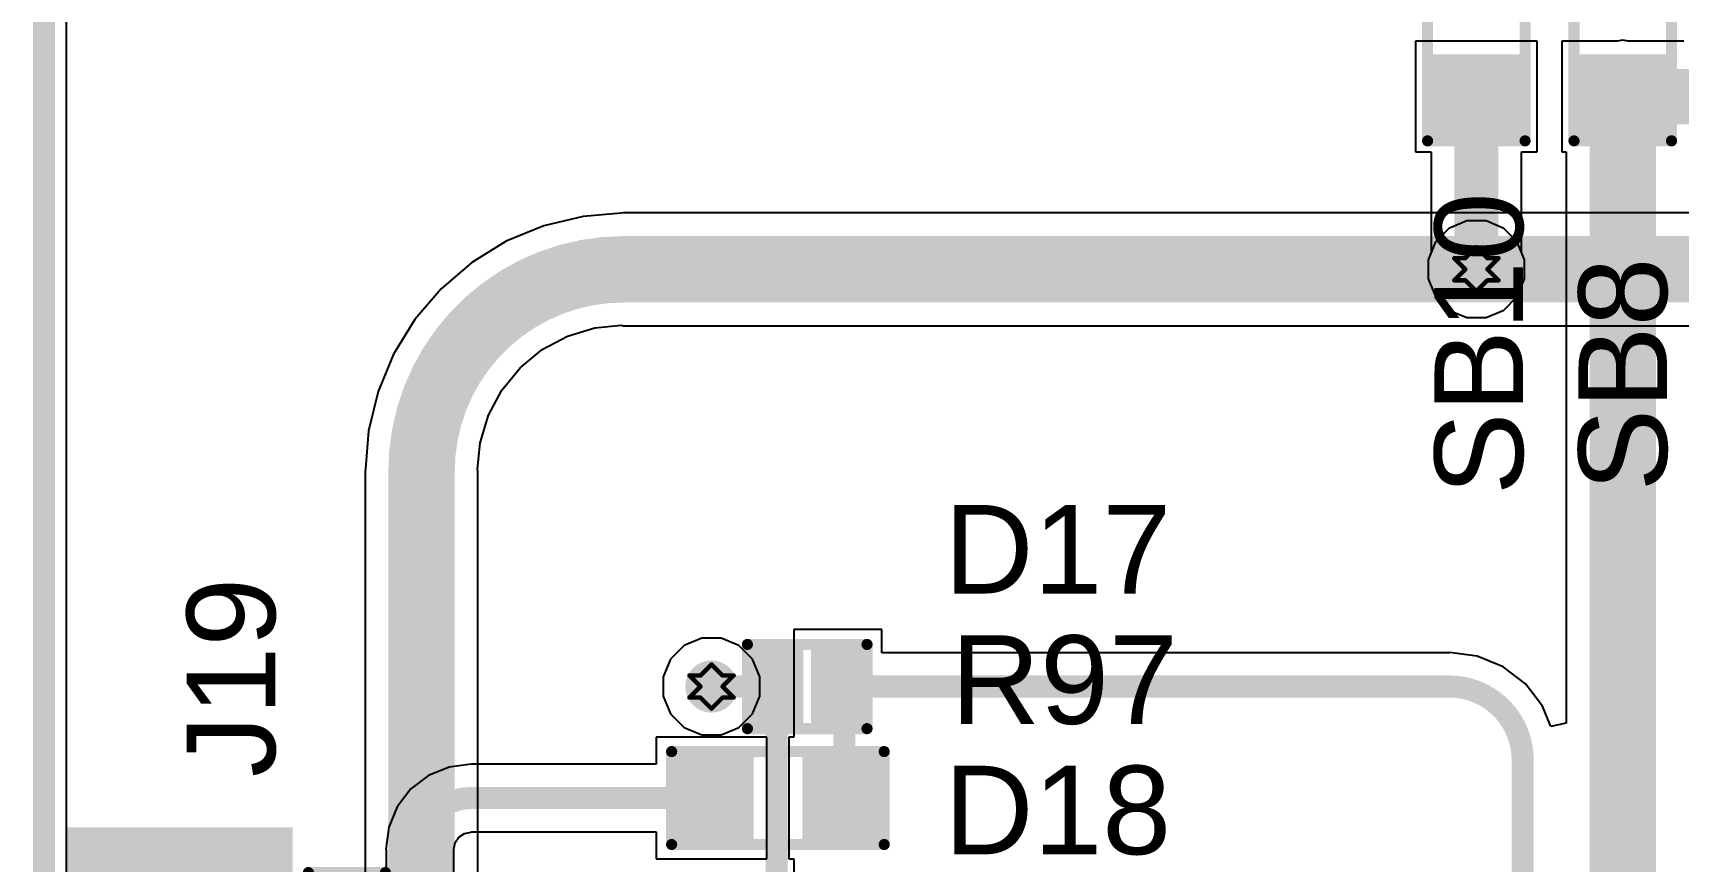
# Model space of a CAD drawing. Header units: inches. Extents: x 24 to 500, y 68 to 269.
# Drawn here: x 246.94 to 265.81, y 151.63 to 161.13 of the extents above; entities that cross this region are included whole.
import ezdxf

# ---------------------------------------------------------------- set-up
doc = ezdxf.new("R2010")
doc.units = ezdxf.units.IN
for name, color, linetype in [('Board Outline', 216, 'Continuous'), ('Bottom Layer', 5, 'Continuous'), ('Drill Drawing', 1, 'Continuous'), ('Layer 1', 16, 'Continuous'), ('Layer 2', 76, 'Continuous'), ('Top Layer', 1, 'Continuous'), ('Top Overlay', 2, 'Continuous'), ('Top Paste', 8, 'Continuous'), ('Top Solder', 216, 'Continuous'), ('Via Holes', 16, 'Continuous')]:
    doc.layers.add(name, color=color, linetype=linetype)
doc.styles.add('Arial', font='', dxfattribs={"height": 0.2})
doc.styles.get('Arial').set_extended_font_data('Arial')

# ---------------------------------------------------------------- blocks, each defined once
blk = doc.blocks.new('R___0603_43')
at = {"layer": 'Top Layer'}
for points in [[(-0.381, 0.445), (-0.381, -0.444), (-1.143, -0.444), (-1.143, 0.445)], [(1.143, 0.445), (1.143, -0.444), (0.381, -0.444), (0.381, 0.445)]]:
    blk.add_hatch(color=1, dxfattribs=at).paths.add_polyline_path(points)
at = {"layer": 'Top Paste'}
for points in [[(-0.381, 0.445), (-0.381, -0.444), (-1.143, -0.444), (-1.143, 0.445)], [(1.143, 0.445), (1.143, -0.444), (0.381, -0.444), (0.381, 0.445)]]:
    blk.add_hatch(color=8, dxfattribs=at).paths.add_polyline_path(points)
at = {"layer": 'Top Solder'}
for points in [[(-0.279, 0.546), (-0.279, -0.546), (-1.245, -0.546), (-1.245, 0.546)], [(1.245, 0.546), (1.245, -0.546), (0.279, -0.546), (0.279, 0.546)]]:
    blk.add_hatch(color=216, dxfattribs=at).paths.add_polyline_path(points)
at = {"layer": 'Top Overlay'}
for points in [[(1.219, 0.533, 0.127, 0.127, 0), (-1.219, 0.533, 0.127, 0.127, 0)], [(-1.219, 0.533, 0.127, 0.127, 0), (-1.219, -0.533, 0.127, 0.127, 0)], [(1.219, 0.533, 0.127, 0.127, 0), (1.219, -0.533, 0.127, 0.127, 0)], [(1.219, -0.533, 0.127, 0.127, 0), (-1.219, -0.533, 0.127, 0.127, 0)]]:
    blk.add_lwpolyline(points, format="xyseb", dxfattribs=at)
for points in [[(-1.251, 0.533, 0.0635, 0.0635, 1), (-1.187, 0.533, 0.0635, 0.0635, 1)], [(-1.251, 0.533, 0.0635, 0.0635, 1), (-1.187, 0.533, 0.0635, 0.0635, 1)], [(1.187, 0.533, 0.0635, 0.0635, 1), (1.251, 0.533, 0.0635, 0.0635, 1)], [(1.187, 0.533, 0.0635, 0.0635, 1), (1.251, 0.533, 0.0635, 0.0635, 1)], [(-1.251, -0.533, 0.0635, 0.0635, 1), (-1.187, -0.533, 0.0635, 0.0635, 1)], [(-1.251, -0.533, 0.0635, 0.0635, 1), (-1.187, -0.533, 0.0635, 0.0635, 1)], [(1.187, -0.533, 0.0635, 0.0635, 1), (1.251, -0.533, 0.0635, 0.0635, 1)], [(1.187, -0.533, 0.0635, 0.0635, 1), (1.251, -0.533, 0.0635, 0.0635, 1)]]:
    blk.add_lwpolyline(points, format="xyseb", close=True, dxfattribs=at)
blk = doc.blocks.new('S______B______82')
at = {"layer": 'Top Layer'}
for points in [[(-1.143, -0.444), (-1.143, 0.445), (-0.381, 0.445), (-0.381, -0.444)], [(0.381, -0.444), (0.381, 0.445), (1.143, 0.445), (1.143, -0.444)]]:
    blk.add_hatch(color=1, dxfattribs=at).paths.add_polyline_path(points)
at = {"layer": 'Top Paste'}
for points in [[(-1.143, -0.444), (-1.143, 0.445), (-0.381, 0.445), (-0.381, -0.444)], [(0.381, -0.444), (0.381, 0.445), (1.143, 0.445), (1.143, -0.444)]]:
    blk.add_hatch(color=8, dxfattribs=at).paths.add_polyline_path(points)
at = {"layer": 'Top Solder'}
for points in [[(-1.245, -0.546), (-1.245, 0.546), (-0.279, 0.546), (-0.279, -0.546)], [(0.279, -0.546), (0.279, 0.546), (1.245, 0.546), (1.245, -0.546)]]:
    blk.add_hatch(color=216, dxfattribs=at).paths.add_polyline_path(points)
at = {"layer": 'Top Overlay'}
for points in [[(1.27, 0.559, 0.127, 0.127, 0), (-1.27, 0.559, 0.127, 0.127, 0)], [(-1.27, -0.559, 0.127, 0.127, 0), (-1.27, 0.559, 0.127, 0.127, 0)], [(1.27, -0.559, 0.127, 0.127, 0), (1.27, 0.559, 0.127, 0.127, 0)], [(1.27, -0.559, 0.127, 0.127, 0), (-1.27, -0.559, 0.127, 0.127, 0)]]:
    blk.add_lwpolyline(points, format="xyseb", dxfattribs=at)
for points in [[(-1.302, 0.559, 0.0635, 0.0635, 1), (-1.238, 0.559, 0.0635, 0.0635, 1)], [(-1.302, 0.559, 0.0635, 0.0635, 1), (-1.238, 0.559, 0.0635, 0.0635, 1)], [(1.238, 0.559, 0.0635, 0.0635, 1), (1.302, 0.559, 0.0635, 0.0635, 1)], [(1.238, 0.559, 0.0635, 0.0635, 1), (1.302, 0.559, 0.0635, 0.0635, 1)], [(-1.302, -0.559, 0.0635, 0.0635, 1), (-1.238, -0.559, 0.0635, 0.0635, 1)], [(-1.302, -0.559, 0.0635, 0.0635, 1), (-1.238, -0.559, 0.0635, 0.0635, 1)], [(1.238, -0.559, 0.0635, 0.0635, 1), (1.302, -0.559, 0.0635, 0.0635, 1)], [(1.238, -0.559, 0.0635, 0.0635, 1), (1.302, -0.559, 0.0635, 0.0635, 1)]]:
    blk.add_lwpolyline(points, format="xyseb", close=True, dxfattribs=at)
blk = doc.blocks.new('S______B______84')
at = {"layer": 'Top Layer'}
for points in [[(-1.143, -0.444), (-1.143, 0.445), (-0.381, 0.445), (-0.381, -0.444)], [(0.381, -0.444), (0.381, 0.445), (1.143, 0.445), (1.143, -0.444)]]:
    blk.add_hatch(color=1, dxfattribs=at).paths.add_polyline_path(points)
at = {"layer": 'Top Paste'}
for points in [[(-1.143, -0.444), (-1.143, 0.445), (-0.381, 0.445), (-0.381, -0.444)], [(0.381, -0.444), (0.381, 0.445), (1.143, 0.445), (1.143, -0.444)]]:
    blk.add_hatch(color=8, dxfattribs=at).paths.add_polyline_path(points)
at = {"layer": 'Top Solder'}
for points in [[(-1.245, -0.546), (-1.245, 0.546), (-0.279, 0.546), (-0.279, -0.546)], [(0.279, -0.546), (0.279, 0.546), (1.245, 0.546), (1.245, -0.546)]]:
    blk.add_hatch(color=216, dxfattribs=at).paths.add_polyline_path(points)
at = {"layer": 'Top Overlay'}
for points in [[(1.27, 0.559, 0.127, 0.127, 0), (-1.27, 0.559, 0.127, 0.127, 0)], [(-1.27, -0.559, 0.127, 0.127, 0), (-1.27, 0.559, 0.127, 0.127, 0)], [(1.27, -0.559, 0.127, 0.127, 0), (1.27, 0.559, 0.127, 0.127, 0)], [(1.27, -0.559, 0.127, 0.127, 0), (-1.27, -0.559, 0.127, 0.127, 0)]]:
    blk.add_lwpolyline(points, format="xyseb", dxfattribs=at)
for points in [[(-1.302, 0.559, 0.0635, 0.0635, 1), (-1.238, 0.559, 0.0635, 0.0635, 1)], [(-1.302, 0.559, 0.0635, 0.0635, 1), (-1.238, 0.559, 0.0635, 0.0635, 1)], [(1.238, 0.559, 0.0635, 0.0635, 1), (1.302, 0.559, 0.0635, 0.0635, 1)], [(1.238, 0.559, 0.0635, 0.0635, 1), (1.302, 0.559, 0.0635, 0.0635, 1)], [(-1.302, -0.559, 0.0635, 0.0635, 1), (-1.238, -0.559, 0.0635, 0.0635, 1)], [(-1.302, -0.559, 0.0635, 0.0635, 1), (-1.238, -0.559, 0.0635, 0.0635, 1)], [(1.238, -0.559, 0.0635, 0.0635, 1), (1.302, -0.559, 0.0635, 0.0635, 1)], [(1.238, -0.559, 0.0635, 0.0635, 1), (1.302, -0.559, 0.0635, 0.0635, 1)]]:
    blk.add_lwpolyline(points, format="xyseb", close=True, dxfattribs=at)
blk = doc.blocks.new('HC_1_25_12PLT_179')
at = {"layer": 'Top Layer'}
for points in [[(-7.275, 2.19), (-6.475, 2.19), (-6.475, 0.57), (-7.275, 0.57)], [(-6.025, 2.19), (-5.225, 2.19), (-5.225, 0.57), (-6.025, 0.57)], [(-4.775, 2.19), (-3.975, 2.19), (-3.975, 0.57), (-4.775, 0.57)], [(-3.525, 2.19), (-2.725, 2.19), (-2.725, 0.57), (-3.525, 0.57)], [(-2.275, 2.19), (-1.475, 2.19), (-1.475, 0.57), (-2.275, 0.57)], [(-1.025, 2.19), (-0.225, 2.19), (-0.225, 0.57), (-1.025, 0.57)], [(0.225, 2.19), (1.025, 2.19), (1.025, 0.57), (0.225, 0.57)], [(1.475, 2.19), (2.275, 2.19), (2.275, 0.57), (1.475, 0.57)], [(2.725, 2.19), (3.525, 2.19), (3.525, 0.57), (2.725, 0.57)], [(3.975, 0.57), (3.975, 2.19), (4.775, 2.19), (4.775, 0.57)], [(5.225, 0.57), (5.225, 2.19), (6.025, 2.19), (6.025, 0.57)], [(6.475, 0.57), (6.475, 2.19), (7.275, 2.19), (7.275, 0.57)], [(-10.375, -0.13), (-8.025, -0.13), (-8.025, -2.63), (-10.375, -2.63)], [(8.025, -0.13), (10.375, -0.13), (10.375, -2.63), (8.025, -2.63)]]:
    blk.add_hatch(color=1, dxfattribs=at).paths.add_polyline_path(points)
at = {"layer": 'Top Paste'}
for points in [[(-7.275, 2.19), (-6.475, 2.19), (-6.475, 0.57), (-7.275, 0.57)], [(-6.025, 2.19), (-5.225, 2.19), (-5.225, 0.57), (-6.025, 0.57)], [(-4.775, 2.19), (-3.975, 2.19), (-3.975, 0.57), (-4.775, 0.57)], [(-3.525, 2.19), (-2.725, 2.19), (-2.725, 0.57), (-3.525, 0.57)], [(-2.275, 2.19), (-1.475, 2.19), (-1.475, 0.57), (-2.275, 0.57)], [(-1.025, 2.19), (-0.225, 2.19), (-0.225, 0.57), (-1.025, 0.57)], [(0.225, 2.19), (1.025, 2.19), (1.025, 0.57), (0.225, 0.57)], [(1.475, 2.19), (2.275, 2.19), (2.275, 0.57), (1.475, 0.57)], [(2.725, 2.19), (3.525, 2.19), (3.525, 0.57), (2.725, 0.57)], [(3.975, 0.57), (3.975, 2.19), (4.775, 2.19), (4.775, 0.57)], [(5.225, 0.57), (5.225, 2.19), (6.025, 2.19), (6.025, 0.57)], [(6.475, 0.57), (6.475, 2.19), (7.275, 2.19), (7.275, 0.57)], [(-10.375, -0.13), (-8.025, -0.13), (-8.025, -2.63), (-10.375, -2.63)], [(8.025, -0.13), (10.375, -0.13), (10.375, -2.63), (8.025, -2.63)]]:
    blk.add_hatch(color=8, dxfattribs=at).paths.add_polyline_path(points)
at = {"layer": 'Top Solder'}
for points in [[(-7.325, 2.24), (-6.425, 2.24), (-6.425, 0.52), (-7.325, 0.52)], [(-6.075, 2.24), (-5.175, 2.24), (-5.175, 0.52), (-6.075, 0.52)], [(-4.825, 2.24), (-3.925, 2.24), (-3.925, 0.52), (-4.825, 0.52)], [(-3.575, 2.24), (-2.675, 2.24), (-2.675, 0.52), (-3.575, 0.52)], [(-2.325, 2.24), (-1.425, 2.24), (-1.425, 0.52), (-2.325, 0.52)], [(-1.075, 2.24), (-0.175, 2.24), (-0.175, 0.52), (-1.075, 0.52)], [(0.175, 2.24), (1.075, 2.24), (1.075, 0.52), (0.175, 0.52)], [(1.425, 2.24), (2.325, 2.24), (2.325, 0.52), (1.425, 0.52)], [(2.675, 2.24), (3.575, 2.24), (3.575, 0.52), (2.675, 0.52)], [(3.925, 0.52), (3.925, 2.24), (4.825, 2.24), (4.825, 0.52)], [(5.175, 0.52), (5.175, 2.24), (6.075, 2.24), (6.075, 0.52)], [(6.425, 0.52), (6.425, 2.24), (7.325, 2.24), (7.325, 0.52)], [(-10.425, -0.08), (-7.975, -0.08), (-7.975, -2.68), (-10.425, -2.68)], [(7.975, -0.08), (10.425, -0.08), (10.425, -2.68), (7.975, -2.68)]]:
    blk.add_hatch(color=216, dxfattribs=at).paths.add_polyline_path(points)
at = {"layer": 'Top Overlay'}
for points in [[(-7.739, 1.205, 0.127, 0.127, 0), (-7.739, 1.657, 0.127, 0.127, 0)], [(-7.513, 1.431, 0.127, 0.127, 0), (-7.739, 1.657, 0.127, 0.127, 0)], [(-7.739, 1.205, 0.127, 0.127, 0), (-7.513, 1.431, 0.127, 0.127, 0)], [(-9.906, 0.101, 0.127, 0.127, 0), (-9.906, 0.985, 0.127, 0.127, 0)], [(-7.506, 0.985, 0.127, 0.127, 0), (-9.906, 0.985, 0.127, 0.127, 0)], [(9.906, 0.985, 0.127, 0.127, 0), (7.506, 0.985, 0.127, 0.127, 0)], [(9.906, 0.101, 0.127, 0.127, 0), (9.906, 0.985, 0.127, 0.127, 0)], [(7.794, -2.415, 0.127, 0.127, 0), (-7.794, -2.415, 0.127, 0.127, 0)]]:
    blk.add_lwpolyline(points, format="xyseb", dxfattribs=at)
for points in [[(-7.77, 1.657, 0.0635, 0.0635, 1), (-7.707, 1.657, 0.0635, 0.0635, 1)], [(-7.77, 1.657, 0.0635, 0.0635, 1), (-7.707, 1.657, 0.0635, 0.0635, 1)], [(-7.544, 1.431, 0.0635, 0.0635, 1), (-7.481, 1.431, 0.0635, 0.0635, 1)], [(-7.544, 1.431, 0.0635, 0.0635, 1), (-7.481, 1.431, 0.0635, 0.0635, 1)], [(-7.77, 1.205, 0.0635, 0.0635, 1), (-7.707, 1.205, 0.0635, 0.0635, 1)], [(-7.77, 1.205, 0.0635, 0.0635, 1), (-7.707, 1.205, 0.0635, 0.0635, 1)], [(-9.938, 0.985, 0.0635, 0.0635, 1), (-9.874, 0.985, 0.0635, 0.0635, 1)], [(-9.938, 0.985, 0.0635, 0.0635, 1), (-9.874, 0.985, 0.0635, 0.0635, 1)], [(-7.538, 0.985, 0.0635, 0.0635, 1), (-7.474, 0.985, 0.0635, 0.0635, 1)], [(7.474, 0.985, 0.0635, 0.0635, 1), (7.538, 0.985, 0.0635, 0.0635, 1)], [(9.874, 0.985, 0.0635, 0.0635, 1), (9.938, 0.985, 0.0635, 0.0635, 1)], [(9.874, 0.985, 0.0635, 0.0635, 1), (9.938, 0.985, 0.0635, 0.0635, 1)], [(-9.938, 0.101, 0.0635, 0.0635, 1), (-9.874, 0.101, 0.0635, 0.0635, 1)], [(9.874, 0.101, 0.0635, 0.0635, 1), (9.938, 0.101, 0.0635, 0.0635, 1)], [(-7.826, -2.415, 0.0635, 0.0635, 1), (-7.762, -2.415, 0.0635, 0.0635, 1)], [(7.762, -2.415, 0.0635, 0.0635, 1), (7.826, -2.415, 0.0635, 0.0635, 1)]]:
    blk.add_lwpolyline(points, format="xyseb", close=True, dxfattribs=at)
blk = doc.blocks.new('SOD_882_B__D___________195')
at = {"layer": 'Top Layer'}
for points in [[(-0.1, -0.4), (-0.6, -0.4), (-0.6, 0.4), (-0.1, 0.4)], [(0.6, -0.4), (0.1, -0.4), (0.1, 0.4), (0.6, 0.4)]]:
    blk.add_hatch(color=1, dxfattribs=at).paths.add_polyline_path(points)
at = {"layer": 'Top Paste'}
for points in [[(-0.1, -0.4), (-0.6, -0.4), (-0.6, 0.4), (-0.1, 0.4)], [(0.6, -0.4), (0.1, -0.4), (0.1, 0.4), (0.6, 0.4)]]:
    blk.add_hatch(color=8, dxfattribs=at).paths.add_polyline_path(points)
at = {"layer": 'Top Solder'}
for points in [[(-0.045, -0.455), (-0.655, -0.455), (-0.655, 0.455), (-0.045, 0.455)], [(0.655, -0.455), (0.045, -0.455), (0.045, 0.455), (0.655, 0.455)]]:
    blk.add_hatch(color=216, dxfattribs=at).paths.add_polyline_path(points)
at = {"layer": 'Top Overlay'}
for points in [[(-0.686, -0.483, 0.127, 0.127, 0), (-0.686, 0.483, 0.127, 0.127, 0)], [(-0.686, 0.483, 0.127, 0.127, 0), (0.686, 0.483, 0.127, 0.127, 0)], [(0.686, -0.483, 0.127, 0.127, 0), (0.686, 0.483, 0.127, 0.127, 0)], [(-0.686, -0.483, 0.127, 0.127, 0), (0.686, -0.483, 0.127, 0.127, 0)]]:
    blk.add_lwpolyline(points, format="xyseb", dxfattribs=at)
for points in [[(-0.718, 0.483, 0.0635, 0.0635, 1), (-0.654, 0.483, 0.0635, 0.0635, 1)], [(-0.718, 0.483, 0.0635, 0.0635, 1), (-0.654, 0.483, 0.0635, 0.0635, 1)], [(0.654, 0.483, 0.0635, 0.0635, 1), (0.718, 0.483, 0.0635, 0.0635, 1)], [(0.654, 0.483, 0.0635, 0.0635, 1), (0.718, 0.483, 0.0635, 0.0635, 1)], [(-0.718, -0.483, 0.0635, 0.0635, 1), (-0.654, -0.483, 0.0635, 0.0635, 1)], [(-0.718, -0.483, 0.0635, 0.0635, 1), (-0.654, -0.483, 0.0635, 0.0635, 1)], [(0.654, -0.483, 0.0635, 0.0635, 1), (0.718, -0.483, 0.0635, 0.0635, 1)], [(0.654, -0.483, 0.0635, 0.0635, 1), (0.718, -0.483, 0.0635, 0.0635, 1)]]:
    blk.add_lwpolyline(points, format="xyseb", close=True, dxfattribs=at)

msp = doc.modelspace()

# ---------------------------------------------------------------- hatches: boundary and pattern name
at = {"layer": 'Bottom Layer'}
h = msp.add_hatch(color=5, dxfattribs=at)
edge = h.paths.add_edge_path()
edge.add_arc((263.497, 158.42), 0.3, 0, 360)
h = msp.add_hatch(color=5, dxfattribs=at)
edge = h.paths.add_edge_path()
edge.add_arc((254.725, 153.634), 0.3, 0, 360)
at = {"layer": 'Layer 1'}
h = msp.add_hatch(color=16, dxfattribs=at)
edge = h.paths.add_edge_path()
edge.add_arc((263.497, 158.42), 0.3, 0, 360)
h = msp.add_hatch(color=16, dxfattribs=at)
edge = h.paths.add_edge_path()
edge.add_arc((254.725, 153.634), 0.3, 0, 360)
at = {"layer": 'Layer 2'}
h = msp.add_hatch(color=76, dxfattribs=at)
edge = h.paths.add_edge_path()
edge.add_arc((263.497, 158.42), 0.3, 0, 360)
h = msp.add_hatch(color=76, dxfattribs=at)
edge = h.paths.add_edge_path()
edge.add_arc((254.725, 153.634), 0.3, 0, 360)
at = {"layer": 'Top Layer'}
h = msp.add_hatch(color=1, dxfattribs=at)
edge = h.paths.add_edge_path()
edge.add_arc((263.497, 158.42), 0.3, 0, 360)
h = msp.add_hatch(color=1, dxfattribs=at)
edge = h.paths.add_edge_path()
edge.add_arc((254.725, 153.634), 0.3, 0, 360)
at = {"layer": 'Via Holes'}
h = msp.add_hatch(color=7, dxfattribs=at)
edge = h.paths.add_edge_path()
edge.add_arc((263.497, 158.42), 0.15, 0, 360)
h = msp.add_hatch(color=7, dxfattribs=at)
edge = h.paths.add_edge_path()
edge.add_arc((254.725, 153.634), 0.15, 0, 360)

# ---------------------------------------------------------------- linework, layer by layer
at = {"layer": 'Board Outline'}
msp.add_lwpolyline([(247.07, 72.207, 0.254, 0.254, 0), (247.07, 175.707, 0.254, 0.254, 0)], format="xyseb", dxfattribs=at)
at = {"layer": 'Bottom Layer'}
for p, q in [((247.329, 72.207), (247.329, 175.707)), ((253.689, 159.062), (253.253, 159.027)), ((253.716, 159.067), (253.689, 159.062)), ((294.691, 159.067), (253.716, 159.067)), ((252.801, 158.919), (252.372, 158.741)), ((253.253, 159.027), (252.801, 158.919)), ((252.372, 158.741), (251.976, 158.498)), ((251.976, 158.498), (251.623, 158.197)), ((251.623, 158.197), (251.321, 157.843)), ((251.321, 157.843), (251.078, 157.447)), ((253.075, 157.653), (253.389, 157.748)), ((253.389, 157.748), (253.69, 157.778)), ((253.69, 157.778), (253.716, 157.772)), ((253.716, 157.772), (294.691, 157.772)), ((252.785, 157.498), (253.075, 157.653)), ((251.078, 157.447), (250.901, 157.018)), ((252.531, 157.289), (252.785, 157.498)), ((252.322, 157.035), (252.531, 157.289)), ((250.901, 157.018), (250.792, 156.566)), ((252.167, 156.745), (252.322, 157.035)), ((252.072, 156.43), (252.167, 156.745)), ((250.792, 156.566), (250.758, 156.131)), ((252.042, 156.129), (252.072, 156.43)), ((250.758, 156.131), (250.752, 156.103)), ((250.752, 156.103), (250.752, 111.471)), ((252.047, 156.103), (252.042, 156.129)), ((252.047, 111.471), (252.047, 156.103))]:
    msp.add_line(p, q, dxfattribs=at)
for points in [[(251.4, 156.103, 0.762, 0.762, -0.414214), (253.716, 158.42, 0.762, 0.762, 0)], [(253.716, 158.42, 0.762, 0.762, 0), (263.497, 158.42, 0.762, 0.762, 0)], [(263.497, 158.42, 0.762, 0.762, 0), (294.691, 158.42, 0.762, 0.762, 0)], [(251.4, 111.471, 0.762, 0.762, 0), (251.4, 156.103, 0.762, 0.762, 0)]]:
    msp.add_lwpolyline(points, format="xyseb", dxfattribs=at)
for points in [[(253.526, 158.42, 0.381, 0.381, 1), (253.907, 158.42, 0.381, 0.381, 1)], [(253.526, 158.42, 0.381, 0.381, 1), (253.907, 158.42, 0.381, 0.381, 1)], [(263.307, 158.42, 0.381, 0.381, 1), (263.688, 158.42, 0.381, 0.381, 1)], [(263.307, 158.42, 0.381, 0.381, 1), (263.688, 158.42, 0.381, 0.381, 1)], [(251.209, 156.103, 0.381, 0.381, 1), (251.59, 156.103, 0.381, 0.381, 1)], [(251.209, 156.103, 0.381, 0.381, 1), (251.59, 156.103, 0.381, 0.381, 1)]]:
    msp.add_lwpolyline(points, format="xyseb", close=True, dxfattribs=at)
at = {"layer": 'Drill Drawing'}
for points in [[(263.37, 158.547, 0.0508, 0.0508, 0), (263.497, 158.674, 0.0508, 0.0508, 0)], [(263.497, 158.674, 0.0508, 0.0508, 0), (263.624, 158.547, 0.0508, 0.0508, 0)], [(263.243, 158.547, 0.0508, 0.0508, 0), (263.37, 158.42, 0.0508, 0.0508, 0)], [(263.243, 158.547, 0.0508, 0.0508, 0), (263.37, 158.547, 0.0508, 0.0508, 0)], [(263.624, 158.547, 0.0508, 0.0508, 0), (263.751, 158.547, 0.0508, 0.0508, 0)], [(263.624, 158.42, 0.0508, 0.0508, 0), (263.751, 158.547, 0.0508, 0.0508, 0)], [(263.243, 158.293, 0.0508, 0.0508, 0), (263.37, 158.42, 0.0508, 0.0508, 0)], [(263.243, 158.293, 0.0508, 0.0508, 0), (263.37, 158.293, 0.0508, 0.0508, 0)], [(263.37, 158.293, 0.0508, 0.0508, 0), (263.497, 158.166, 0.0508, 0.0508, 0)], [(263.497, 158.166, 0.0508, 0.0508, 0), (263.624, 158.293, 0.0508, 0.0508, 0)], [(263.624, 158.42, 0.0508, 0.0508, 0), (263.751, 158.293, 0.0508, 0.0508, 0)], [(263.624, 158.293, 0.0508, 0.0508, 0), (263.751, 158.293, 0.0508, 0.0508, 0)], [(254.471, 153.761, 0.0508, 0.0508, 0), (254.598, 153.634, 0.0508, 0.0508, 0)], [(254.471, 153.761, 0.0508, 0.0508, 0), (254.598, 153.761, 0.0508, 0.0508, 0)], [(254.598, 153.761, 0.0508, 0.0508, 0), (254.725, 153.888, 0.0508, 0.0508, 0)], [(254.725, 153.888, 0.0508, 0.0508, 0), (254.852, 153.761, 0.0508, 0.0508, 0)], [(254.852, 153.761, 0.0508, 0.0508, 0), (254.979, 153.761, 0.0508, 0.0508, 0)], [(254.852, 153.634, 0.0508, 0.0508, 0), (254.979, 153.761, 0.0508, 0.0508, 0)], [(254.471, 153.507, 0.0508, 0.0508, 0), (254.598, 153.634, 0.0508, 0.0508, 0)], [(254.852, 153.634, 0.0508, 0.0508, 0), (254.979, 153.507, 0.0508, 0.0508, 0)], [(254.471, 153.507, 0.0508, 0.0508, 0), (254.598, 153.507, 0.0508, 0.0508, 0)], [(254.598, 153.507, 0.0508, 0.0508, 0), (254.725, 153.38, 0.0508, 0.0508, 0)], [(254.725, 153.38, 0.0508, 0.0508, 0), (254.852, 153.507, 0.0508, 0.0508, 0)], [(254.852, 153.507, 0.0508, 0.0508, 0), (254.979, 153.507, 0.0508, 0.0508, 0)]]:
    msp.add_lwpolyline(points, format="xyseb", dxfattribs=at)
for points in [[(263.485, 158.674, 0.0254, 0.0254, 1), (263.51, 158.674, 0.0254, 0.0254, 1)], [(263.485, 158.674, 0.0254, 0.0254, 1), (263.51, 158.674, 0.0254, 0.0254, 1)], [(263.231, 158.547, 0.0254, 0.0254, 1), (263.256, 158.547, 0.0254, 0.0254, 1)], [(263.231, 158.547, 0.0254, 0.0254, 1), (263.256, 158.547, 0.0254, 0.0254, 1)], [(263.358, 158.547, 0.0254, 0.0254, 1), (263.383, 158.547, 0.0254, 0.0254, 1)], [(263.358, 158.547, 0.0254, 0.0254, 1), (263.383, 158.547, 0.0254, 0.0254, 1)], [(263.612, 158.547, 0.0254, 0.0254, 1), (263.637, 158.547, 0.0254, 0.0254, 1)], [(263.612, 158.547, 0.0254, 0.0254, 1), (263.637, 158.547, 0.0254, 0.0254, 1)], [(263.739, 158.547, 0.0254, 0.0254, 1), (263.764, 158.547, 0.0254, 0.0254, 1)], [(263.739, 158.547, 0.0254, 0.0254, 1), (263.764, 158.547, 0.0254, 0.0254, 1)], [(263.231, 158.293, 0.0254, 0.0254, 1), (263.256, 158.293, 0.0254, 0.0254, 1)], [(263.231, 158.293, 0.0254, 0.0254, 1), (263.256, 158.293, 0.0254, 0.0254, 1)], [(263.358, 158.42, 0.0254, 0.0254, 1), (263.383, 158.42, 0.0254, 0.0254, 1)], [(263.358, 158.42, 0.0254, 0.0254, 1), (263.383, 158.42, 0.0254, 0.0254, 1)], [(263.358, 158.293, 0.0254, 0.0254, 1), (263.383, 158.293, 0.0254, 0.0254, 1)], [(263.358, 158.293, 0.0254, 0.0254, 1), (263.383, 158.293, 0.0254, 0.0254, 1)], [(263.612, 158.42, 0.0254, 0.0254, 1), (263.637, 158.42, 0.0254, 0.0254, 1)], [(263.612, 158.42, 0.0254, 0.0254, 1), (263.637, 158.42, 0.0254, 0.0254, 1)], [(263.612, 158.293, 0.0254, 0.0254, 1), (263.637, 158.293, 0.0254, 0.0254, 1)], [(263.612, 158.293, 0.0254, 0.0254, 1), (263.637, 158.293, 0.0254, 0.0254, 1)], [(263.739, 158.293, 0.0254, 0.0254, 1), (263.764, 158.293, 0.0254, 0.0254, 1)], [(263.739, 158.293, 0.0254, 0.0254, 1), (263.764, 158.293, 0.0254, 0.0254, 1)], [(263.485, 158.166, 0.0254, 0.0254, 1), (263.51, 158.166, 0.0254, 0.0254, 1)], [(263.485, 158.166, 0.0254, 0.0254, 1), (263.51, 158.166, 0.0254, 0.0254, 1)], [(254.459, 153.761, 0.0254, 0.0254, 1), (254.484, 153.761, 0.0254, 0.0254, 1)], [(254.459, 153.761, 0.0254, 0.0254, 1), (254.484, 153.761, 0.0254, 0.0254, 1)], [(254.586, 153.761, 0.0254, 0.0254, 1), (254.611, 153.761, 0.0254, 0.0254, 1)], [(254.586, 153.761, 0.0254, 0.0254, 1), (254.611, 153.761, 0.0254, 0.0254, 1)], [(254.713, 153.888, 0.0254, 0.0254, 1), (254.738, 153.888, 0.0254, 0.0254, 1)], [(254.713, 153.888, 0.0254, 0.0254, 1), (254.738, 153.888, 0.0254, 0.0254, 1)], [(254.84, 153.761, 0.0254, 0.0254, 1), (254.865, 153.761, 0.0254, 0.0254, 1)], [(254.84, 153.761, 0.0254, 0.0254, 1), (254.865, 153.761, 0.0254, 0.0254, 1)], [(254.967, 153.761, 0.0254, 0.0254, 1), (254.992, 153.761, 0.0254, 0.0254, 1)], [(254.967, 153.761, 0.0254, 0.0254, 1), (254.992, 153.761, 0.0254, 0.0254, 1)], [(254.586, 153.634, 0.0254, 0.0254, 1), (254.611, 153.634, 0.0254, 0.0254, 1)], [(254.586, 153.634, 0.0254, 0.0254, 1), (254.611, 153.634, 0.0254, 0.0254, 1)], [(254.84, 153.634, 0.0254, 0.0254, 1), (254.865, 153.634, 0.0254, 0.0254, 1)], [(254.84, 153.634, 0.0254, 0.0254, 1), (254.865, 153.634, 0.0254, 0.0254, 1)], [(254.459, 153.507, 0.0254, 0.0254, 1), (254.484, 153.507, 0.0254, 0.0254, 1)], [(254.459, 153.507, 0.0254, 0.0254, 1), (254.484, 153.507, 0.0254, 0.0254, 1)], [(254.586, 153.507, 0.0254, 0.0254, 1), (254.611, 153.507, 0.0254, 0.0254, 1)], [(254.586, 153.507, 0.0254, 0.0254, 1), (254.611, 153.507, 0.0254, 0.0254, 1)], [(254.713, 153.38, 0.0254, 0.0254, 1), (254.738, 153.38, 0.0254, 0.0254, 1)], [(254.713, 153.38, 0.0254, 0.0254, 1), (254.738, 153.38, 0.0254, 0.0254, 1)], [(254.84, 153.507, 0.0254, 0.0254, 1), (254.865, 153.507, 0.0254, 0.0254, 1)], [(254.84, 153.507, 0.0254, 0.0254, 1), (254.865, 153.507, 0.0254, 0.0254, 1)], [(254.967, 153.507, 0.0254, 0.0254, 1), (254.992, 153.507, 0.0254, 0.0254, 1)], [(254.967, 153.507, 0.0254, 0.0254, 1), (254.992, 153.507, 0.0254, 0.0254, 1)]]:
    msp.add_lwpolyline(points, format="xyseb", close=True, dxfattribs=at)
at = {"layer": 'Layer 1'}
for p, q in [((247.329, 72.207), (247.329, 175.707)), ((263.183, 158.889), (263.028, 158.734)), ((263.387, 158.974), (263.183, 158.889)), ((263.608, 158.974), (263.387, 158.974)), ((263.811, 158.889), (263.608, 158.974)), ((263.967, 158.734), (263.811, 158.889)), ((263.028, 158.734), (262.943, 158.53)), ((264.051, 158.53), (263.967, 158.734)), ((262.943, 158.53), (262.943, 158.31)), ((264.051, 158.31), (264.051, 158.53)), ((262.943, 158.31), (263.028, 158.106)), ((263.967, 158.106), (264.051, 158.31)), ((263.028, 158.106), (263.183, 157.95)), ((263.183, 157.95), (263.387, 157.866)), ((263.608, 157.866), (263.811, 157.95)), ((263.811, 157.95), (263.967, 158.106)), ((263.387, 157.866), (263.608, 157.866))]:
    msp.add_line(p, q, dxfattribs=at)
at = {"layer": 'Layer 2'}
for p, q in [((247.329, 102.87), (247.329, 175.707)), ((263.183, 158.889), (263.028, 158.734)), ((263.387, 158.974), (263.183, 158.889)), ((263.608, 158.974), (263.387, 158.974)), ((263.811, 158.889), (263.608, 158.974)), ((263.967, 158.734), (263.811, 158.889)), ((263.028, 158.734), (262.943, 158.53)), ((264.051, 158.53), (263.967, 158.734)), ((262.943, 158.53), (262.943, 158.31)), ((264.051, 158.31), (264.051, 158.53)), ((262.943, 158.31), (263.028, 158.106)), ((263.967, 158.106), (264.051, 158.31)), ((263.028, 158.106), (263.183, 157.95)), ((263.183, 157.95), (263.387, 157.866)), ((263.608, 157.866), (263.811, 157.95)), ((263.811, 157.95), (263.967, 158.106)), ((263.387, 157.866), (263.608, 157.866)), ((254.615, 154.188), (254.412, 154.103)), ((254.836, 154.188), (254.615, 154.188)), ((255.039, 154.103), (254.836, 154.188)), ((254.412, 154.103), (254.256, 153.947)), ((255.195, 153.947), (255.039, 154.103)), ((254.256, 153.947), (254.171, 153.744)), ((255.279, 153.744), (255.195, 153.947)), ((254.171, 153.744), (254.171, 153.523)), ((255.279, 153.523), (255.279, 153.744)), ((254.171, 153.523), (254.256, 153.32)), ((255.195, 153.32), (255.279, 153.523)), ((254.256, 153.32), (254.412, 153.164)), ((255.039, 153.164), (255.195, 153.32)), ((254.412, 153.164), (254.615, 153.08)), ((254.615, 153.08), (254.836, 153.08)), ((254.836, 153.08), (255.039, 153.164))]:
    msp.add_line(p, q, dxfattribs=at)
at = {"layer": 'Top Layer'}
for p, q in [((247.329, 72.207), (247.329, 175.707)), ((264.196, 161.036), (262.799, 161.036)), ((262.799, 161.036), (262.799, 159.766)), ((264.196, 159.766), (264.196, 161.036)), ((265.113, 161.036), (264.478, 161.036)), ((264.478, 161.036), (264.478, 159.766)), ((265.176, 161.048), (265.113, 161.036)), ((265.239, 161.036), (265.176, 161.048)), ((265.875, 161.036), (265.239, 161.036)), ((262.799, 159.766), (262.979, 159.766)), ((262.979, 159.766), (262.979, 158.617)), ((264.015, 158.617), (264.015, 159.766)), ((264.015, 159.766), (264.196, 159.766)), ((264.478, 159.766), (264.529, 159.766)), ((264.529, 159.766), (264.529, 153.213)), ((262.979, 158.617), (262.943, 158.53)), ((262.943, 158.53), (262.943, 158.31)), ((264.051, 158.53), (264.015, 158.617)), ((264.051, 158.31), (264.051, 158.53)), ((262.943, 158.31), (263.028, 158.106)), ((263.967, 158.106), (264.051, 158.31)), ((263.028, 158.106), (263.183, 157.95)), ((263.183, 157.95), (263.387, 157.866)), ((263.608, 157.866), (263.811, 157.95)), ((263.811, 157.95), (263.967, 158.106)), ((263.387, 157.866), (263.608, 157.866)), ((256.677, 154.288), (255.669, 154.288)), ((255.669, 154.288), (255.669, 153.054)), ((256.677, 154.022), (256.677, 154.288)), ((263.188, 154.022), (256.677, 154.022)), ((263.507, 153.983), (263.188, 154.025)), ((263.188, 154.025), (263.188, 154.022)), ((263.804, 153.86), (263.507, 153.983)), ((264.059, 153.665), (263.804, 153.86)), ((264.255, 153.41), (264.059, 153.665)), ((264.351, 153.177), (264.255, 153.41)), ((264.529, 153.213), (264.351, 153.177)), ((255.36, 153.054), (254.09, 153.054)), ((254.09, 153.054), (254.09, 152.744)), ((255.36, 151.657), (255.36, 153.054)), ((255.669, 153.054), (255.614, 153.054)), ((255.614, 153.054), (255.614, 151.657)), ((251.715, 152.711), (251.48, 152.614)), ((251.968, 152.744), (251.715, 152.711)), ((254.09, 152.744), (251.968, 152.744)), ((251.968, 152.744), (251.968, 152.744)), ((251.278, 152.459), (251.122, 152.256)), ((251.48, 152.614), (251.278, 152.459)), ((251.122, 152.256), (251.025, 152.021)), ((251.025, 152.021), (250.992, 151.768)), ((251.786, 151.844), (251.829, 151.908)), ((251.829, 151.908), (251.893, 151.95)), ((251.893, 151.95), (251.968, 151.965)), ((251.968, 151.965), (251.968, 151.967)), ((251.968, 151.967), (254.09, 151.967)), ((254.09, 151.967), (254.09, 151.657)), ((250.992, 151.768), (250.993, 151.768)), ((250.993, 151.768), (250.993, 149.123)), ((251.769, 149.123), (251.769, 151.768)), ((251.769, 151.768), (251.771, 151.768)), ((251.771, 151.768), (251.786, 151.844)), ((254.09, 151.657), (255.36, 151.657)), ((255.614, 151.657), (255.669, 151.657)), ((255.669, 151.657), (255.669, 150.5))]:
    msp.add_line(p, q, dxfattribs=at)
for points in [[(265.176, 103.657, 0.762, 0.762, 0), (265.176, 160.401, 0.762, 0.762, 0)], [(263.497, 158.42, 0.508, 0.508, 0), (263.497, 160.401, 0.508, 0.508, 0)], [(265.176, 160.401, 0.635, 0.635, 0), (270.256, 160.401, 0.635, 0.635, 0)], [(254.725, 153.634, 0.254, 0.254, 0), (255.473, 153.634, 0.254, 0.254, 0)], [(255.473, 151.068, 0.254, 0.254, 0), (255.473, 153.634, 0.254, 0.254, 0)], [(256.173, 153.634, 0.254, 0.254, 0), (263.188, 153.634, 0.254, 0.254, 0)], [(256.173, 153.634, 0.254, 0.254, -0.414214), (256.249, 153.557, 0.254, 0.254, 0)], [(256.249, 152.355, 0.254, 0.254, 0), (256.249, 153.557, 0.254, 0.254, 0)], [(263.188, 153.634, 0.254, 0.254, -0.414214), (264.028, 152.794, 0.254, 0.254, 0)], [(264.028, 142.555, 0.254, 0.254, 0), (264.028, 152.794, 0.254, 0.254, 0)], [(251.381, 151.768, 0.254, 0.254, -0.414214), (251.968, 152.355, 0.254, 0.254, 0)], [(251.968, 152.355, 0.254, 0.254, 0), (254.725, 152.355, 0.254, 0.254, 0)], [(251.381, 148.469, 0.254, 0.254, 0), (251.381, 151.768, 0.254, 0.254, 0)]]:
    msp.add_lwpolyline(points, format="xyseb", dxfattribs=at)
for points in [[(264.985, 160.401, 0.381, 0.381, 1), (265.366, 160.401, 0.381, 0.381, 1)], [(263.37, 160.401, 0.254, 0.254, 1), (263.624, 160.401, 0.254, 0.254, 1)], [(265.017, 160.401, 0.318, 0.318, 1), (265.335, 160.401, 0.318, 0.318, 1)], [(263.37, 158.42, 0.254, 0.254, 1), (263.624, 158.42, 0.254, 0.254, 1)], [(254.662, 153.634, 0.127, 0.127, 1), (254.789, 153.634, 0.127, 0.127, 1)], [(255.41, 153.634, 0.127, 0.127, 1), (255.537, 153.634, 0.127, 0.127, 1)], [(255.41, 153.634, 0.127, 0.127, 1), (255.537, 153.634, 0.127, 0.127, 1)], [(256.11, 153.634, 0.127, 0.127, 1), (256.237, 153.634, 0.127, 0.127, 1)], [(256.11, 153.634, 0.127, 0.127, 1), (256.237, 153.634, 0.127, 0.127, 1)], [(256.186, 153.557, 0.127, 0.127, 1), (256.313, 153.557, 0.127, 0.127, 1)], [(256.186, 153.557, 0.127, 0.127, 1), (256.313, 153.557, 0.127, 0.127, 1)], [(263.125, 153.634, 0.127, 0.127, 1), (263.252, 153.634, 0.127, 0.127, 1)], [(263.125, 153.634, 0.127, 0.127, 1), (263.252, 153.634, 0.127, 0.127, 1)], [(263.964, 152.794, 0.127, 0.127, 1), (264.091, 152.794, 0.127, 0.127, 1)], [(263.964, 152.794, 0.127, 0.127, 1), (264.091, 152.794, 0.127, 0.127, 1)], [(251.905, 152.355, 0.127, 0.127, 1), (252.031, 152.355, 0.127, 0.127, 1)], [(251.905, 152.355, 0.127, 0.127, 1), (252.031, 152.355, 0.127, 0.127, 1)], [(254.662, 152.355, 0.127, 0.127, 1), (254.789, 152.355, 0.127, 0.127, 1)], [(256.186, 152.355, 0.127, 0.127, 1), (256.313, 152.355, 0.127, 0.127, 1)], [(251.318, 151.768, 0.127, 0.127, 1), (251.445, 151.768, 0.127, 0.127, 1)], [(251.318, 151.768, 0.127, 0.127, 1), (251.445, 151.768, 0.127, 0.127, 1)]]:
    msp.add_lwpolyline(points, format="xyseb", close=True, dxfattribs=at)

# ---------------------------------------------------------------- block references
for name, p, rotation in [('S______B______82', (263.497, 161.163), 270), ('S______B______84', (265.176, 161.163), 270), ('R___0603_43', (255.487, 152.355), 180), ('HC_1_25_12PLT_179', (250.001, 141.594), 270)]:
    msp.add_blockref(name, p, dxfattribs=dict(rotation=rotation))
msp.add_blockref('SOD_882_B__D___________195', (255.823, 153.634))

# ---------------------------------------------------------------- texts
at = {"layer": 'Top Overlay', "style": 'Arial'}
for s, p in [('SB10', (264.033, 155.83)), ('SB8', (265.684, 155.872)), ('J19', (249.722, 152.593))]:
    msp.add_text(s, height=1.016, rotation=90, dxfattribs=at).set_placement(p)
for s, p in [('D17', (257.393, 154.701)), ('R97', (257.469, 153.205)), ('D18', (257.393, 151.71))]:
    msp.add_text(s, height=1.016, dxfattribs=at).set_placement(p)

doc.saveas('drawing.dxf')
